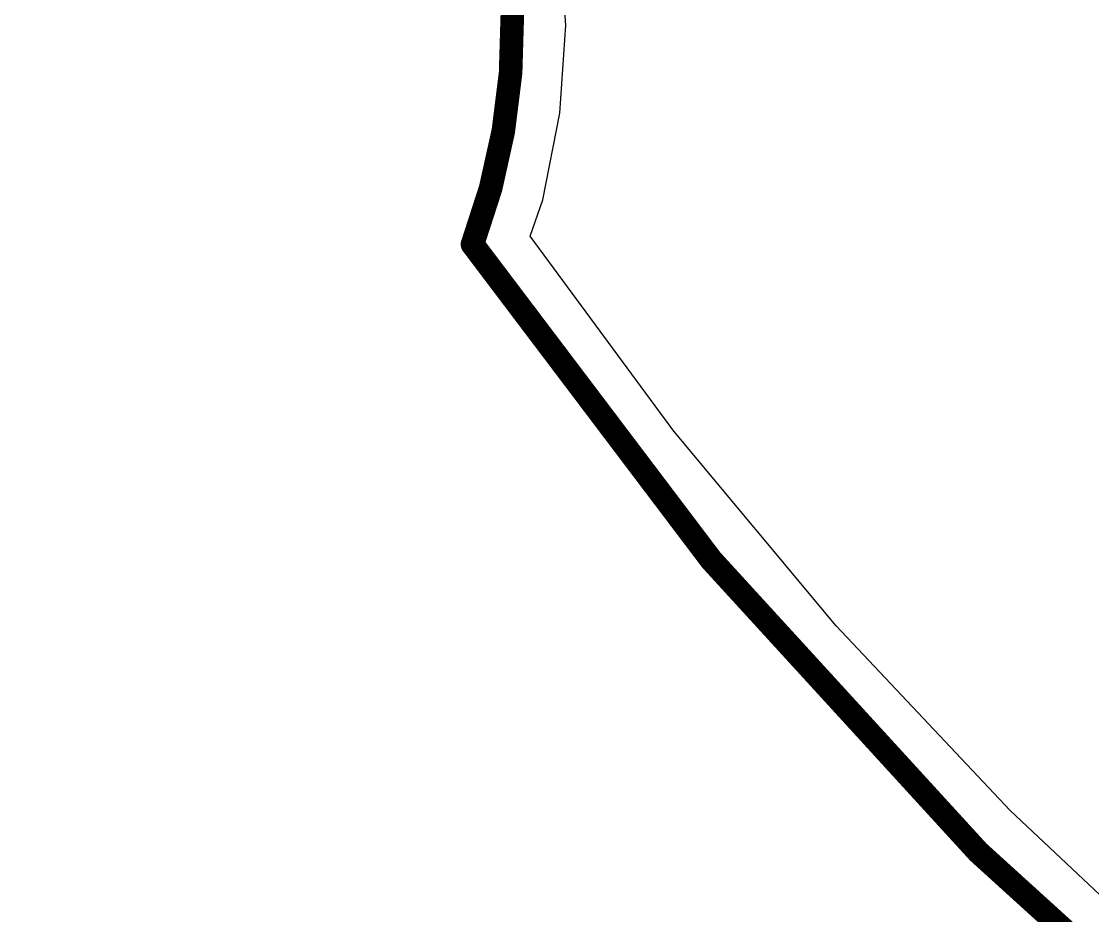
# Model space of a CAD drawing. Header units: millimetres. Extents: x 73 to 190, y 73 to 267.
# Drawn here: x 74.86 to 81.66, y 80.47 to 86.15 of the extents above; entities that cross this region are included whole.
import ezdxf

# ---------------------------------------------------------------- set-up
doc = ezdxf.new("R2010")
doc.units = ezdxf.units.MM
for name, color, linetype in [('BottomLayer', 5, 'Continuous'), ('DrillDrawing', 1, 'Continuous'), ('KeepOutLayer', 6, 'Continuous'), ('Mechanical1', 6, 'Continuous'), ('MidLayer1', 16, 'Continuous'), ('MidLayer2', 76, 'Continuous'), ('TopLayer', 1, 'Continuous')]:
    doc.layers.add(name, color=color, linetype=linetype)

msp = doc.modelspace()

# ---------------------------------------------------------------- linework, layer by layer
at = {"layer": 'BottomLayer'}
for p, q in [((78.31154518, 86.12492807999999), (78.27485996, 86.68464756)), ((78.27485996, 85.56520859999999), (78.31154518, 86.12492807999999)), ((78.16542914, 85.01506492), (78.27485996, 85.56520859999999)), ((78.08690503999999, 84.78374457999999), (78.16542914, 85.01506492)), ((78.99778968, 83.5458197), (78.08690503999999, 84.78374457999999)), ((80.02958593999999, 82.30775766), (78.99778968, 83.5458197)), ((81.13425226, 81.13425226), (80.02958593999999, 82.30775766)), ((82.30775766, 80.02958593999999), (81.13425226, 81.13425226))]:
    msp.add_line(p, q, dxfattribs=at)
at = {"layer": 'DrillDrawing', "const_width": 0.1499997}
for points in [[(74.9302032, 89.96942381999999, -0.4524410024477059), (77.7196312, 84.73204795999999)], [(98.94964716, 73.01070742, -0.2370804725764052), (77.7196312, 84.73204795999999)]]:
    msp.add_lwpolyline(points, format="xyb", dxfattribs=at)
at = {"layer": 'DrillDrawing', "const_width": 0.07499858}
msp.add_lwpolyline([(77.68213064, 84.73204795999999, 1), (77.75713176, 84.73204795999999, 1)], format="xyb", close=True, dxfattribs=at)
msp.add_lwpolyline([(77.68213064, 84.73204795999999, 1), (77.75713176, 84.73204795999999, 1)], format="xyb", close=True, dxfattribs=at)
at = {"layer": 'KeepOutLayer', "const_width": 0.1499997}
for points in [[(74.9302032, 89.96942381999999, -0.4524410024477059), (77.7196312, 84.73204795999999)], [(98.94964716, 73.01070742, -0.2370804725764052), (77.7196312, 84.73204795999999)]]:
    msp.add_lwpolyline(points, format="xyb", dxfattribs=at)
at = {"layer": 'KeepOutLayer', "const_width": 0.07499858}
msp.add_lwpolyline([(77.68213064, 84.73204795999999, 1), (77.75713176, 84.73204795999999, 1)], format="xyb", close=True, dxfattribs=at)
msp.add_lwpolyline([(77.68213064, 84.73204795999999, 1), (77.75713176, 84.73204795999999, 1)], format="xyb", close=True, dxfattribs=at)
at = {"layer": 'Mechanical1', "const_width": 0.1499997}
for points in [[(74.9302032, 89.96942381999999, -0.4524410024477059), (77.7196312, 84.73204795999999)], [(98.94964716, 73.01070742, -0.2370804725764052), (77.7196312, 84.73204795999999)]]:
    msp.add_lwpolyline(points, format="xyb", dxfattribs=at)
at = {"layer": 'Mechanical1', "const_width": 0.07499858}
msp.add_lwpolyline([(77.68213064, 84.73204795999999, 1), (77.75713176, 84.73204795999999, 1)], format="xyb", close=True, dxfattribs=at)
msp.add_lwpolyline([(77.68213064, 84.73204795999999, 1), (77.75713176, 84.73204795999999, 1)], format="xyb", close=True, dxfattribs=at)
at = {"layer": 'MidLayer1'}
for p, q in [((78.31154518, 86.12492807999999), (78.27485996, 86.68464756)), ((78.27485996, 85.56520859999999), (78.31154518, 86.12492807999999)), ((78.16542914, 85.01506492), (78.27485996, 85.56520859999999)), ((78.08690503999999, 84.78374457999999), (78.16542914, 85.01506492)), ((78.99778968, 83.5458197), (78.08690503999999, 84.78374457999999)), ((80.02958593999999, 82.30775766), (78.99778968, 83.5458197)), ((81.13425226, 81.13425226), (80.02958593999999, 82.30775766)), ((82.30775766, 80.02958593999999), (81.13425226, 81.13425226))]:
    msp.add_line(p, q, dxfattribs=at)
at = {"layer": 'MidLayer2'}
for p, q in [((78.31154518, 86.12492807999999), (78.27485996, 86.68464756)), ((78.27485996, 85.56520859999999), (78.31154518, 86.12492807999999)), ((78.16542914, 85.01506492), (78.27485996, 85.56520859999999)), ((78.08690503999999, 84.78374457999999), (78.16542914, 85.01506492)), ((78.99778968, 83.5458197), (78.08690503999999, 84.78374457999999)), ((80.02958593999999, 82.30775766), (78.99778968, 83.5458197)), ((81.13425226, 81.13425226), (80.02958593999999, 82.30775766)), ((82.30775766, 80.02958593999999), (81.13425226, 81.13425226))]:
    msp.add_line(p, q, dxfattribs=at)
at = {"layer": 'TopLayer'}
for p, q in [((78.31154518, 86.12492807999999), (78.27485996, 86.68464756)), ((78.27485996, 85.56520859999999), (78.31154518, 86.12492807999999)), ((78.16542914, 85.01506492), (78.27485996, 85.56520859999999)), ((78.08690503999999, 84.78374457999999), (78.16542914, 85.01506492)), ((78.99778968, 83.5458197), (78.08690503999999, 84.78374457999999)), ((80.02958593999999, 82.30775766), (78.99778968, 83.5458197)), ((81.13425226, 81.13425226), (80.02958593999999, 82.30775766)), ((82.30775766, 80.02958593999999), (81.13425226, 81.13425226))]:
    msp.add_line(p, q, dxfattribs=at)

doc.saveas('drawing.dxf')
